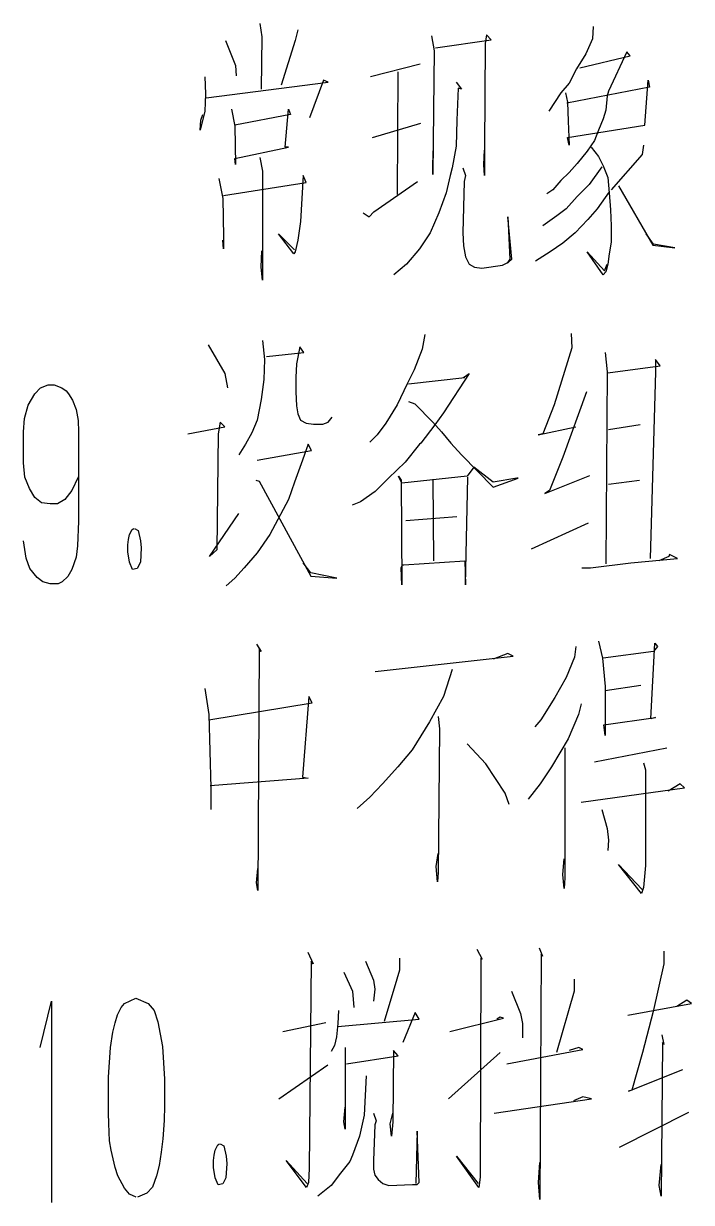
# Model space of a CAD drawing. Extents: x 0 to 8410, y 0 to 11890.
# Drawn here: x 6490.2 to 6620.3, y 10126.8 to 10356.6 of the extents above; entities that cross this region are included whole.
import ezdxf

# ---------------------------------------------------------------- set-up
doc = ezdxf.new("R2010")
doc.units = 0
doc.header["$MEASUREMENT"] = 0
doc.layers.add('6', color=7, linetype='Continuous')
doc.layers.add('8', color=7, linetype='Continuous')

# ---------------------------------------------------------------- blocks, each defined once
blk = doc.blocks.new('BLKENT759')
at = {"layer": '8', "color": 2, "linetype": 'Continuous'}
for p, q in [((6536.17, 10356.6), (6536.57, 10354)), ((6543.63, 10355.4), (6543.1, 10353.3)), ((6601.14, 10356), (6601.01, 10353.6)), ((6529.51, 10353.3), (6531.47, 10348.4)), ((6536.57, 10354), (6536.44, 10343.8)), ((6543.1, 10353.3), (6540.36, 10344.6)), ((6569.64, 10354.2), (6570.16, 10351.3)), ((6570.42, 10351.9), (6581.27, 10353.4)), ((6580.1, 10352.7), (6579.97, 10332.3)), ((6580.36, 10354.4), (6580.1, 10352.7)), ((6581.27, 10353.4), (6580.36, 10354.4)), ((6601.01, 10353.6), (6599.7, 10350.7)), ((6570.16, 10351.3), (6570.03, 10339.7)), ((6599.7, 10350.7), (6597.87, 10347.8)), ((6598.53, 10348), (6608.33, 10350.3)), ((6607.68, 10351.1), (6604.15, 10343.4)), ((6608.33, 10350.3), (6607.68, 10351.1)), ((6531.47, 10348.4), (6531.6, 10346.4)), ((6567.42, 10348.7), (6557.74, 10346.2)), ((6525.46, 10346.2), (6525.59, 10342.9)), ((6548.59, 10345.6), (6545.85, 10338.2)), ((6549.51, 10345.2), (6548.59, 10345.6)), ((6563.1, 10347.2), (6562.97, 10323.3)), ((6597.87, 10347.8), (6596.44, 10345)), ((6611.21, 10336.8), (6611.86, 10345.6)), ((6611.86, 10345.6), (6612.12, 10344.2)), ((6525.72, 10342.1), (6549.51, 10345.2)), ((6574.48, 10345.2), (6575.52, 10343.8)), ((6574.87, 10344), (6574.61, 10337.8)), ((6575.52, 10343.8), (6574.87, 10344)), ((6596.44, 10345), (6594.87, 10343.1)), ((6612.12, 10344.2), (6596.04, 10341.1)), ((6604.15, 10343.4), (6603.89, 10342.5)), ((6525.59, 10342.9), (6525.46, 10339.5)), ((6594.87, 10343.1), (6592.51, 10339.5)), ((6595.78, 10343.1), (6596.17, 10341.3)), ((6596.17, 10341.3), (6596.3, 10337.6)), ((6603.89, 10342.5), (6603.63, 10339.7)), ((6525.46, 10339.5), (6524.54, 10335.8)), ((6524.67, 10337.8), (6525.06, 10338.9)), ((6530.68, 10339.9), (6531.34, 10336.6)), ((6542.19, 10338.9), (6531.34, 10336.8)), ((6541.14, 10332.5), (6541.8, 10339.9)), ((6541.8, 10339.9), (6542.19, 10338.9)), ((6570.03, 10339.7), (6569.9, 10327.2)), ((6603.63, 10339.7), (6603.1, 10338)), ((6524.54, 10335.8), (6524.67, 10337.8)), ((6531.34, 10336.6), (6531.47, 10329.1)), ((6558.14, 10334.4), (6567.55, 10337.2)), ((6574.61, 10337.8), (6574.48, 10332.7)), ((6596.17, 10334.4), (6611.21, 10336.8)), ((6596.3, 10337.6), (6596.44, 10332.9)), ((6603.1, 10338), (6602.19, 10335.8)), ((6596.44, 10332.9), (6596.17, 10334.4)), ((6602.19, 10335.8), (6601.4, 10333.8)), ((6531.34, 10330.3), (6541.8, 10332.5)), ((6541.8, 10332.5), (6541.14, 10332.5)), ((6569.9, 10329.1), (6570.03, 10332.7)), ((6574.48, 10332.7), (6573.69, 10328.5)), ((6579.83, 10329.1), (6579.97, 10331.9)), ((6579.97, 10332.3), (6579.97, 10327)), ((6601.4, 10333.8), (6599.97, 10331.7)), ((6600.75, 10332.5), (6602.19, 10330.7)), ((6610.95, 10332.9), (6610.68, 10331.1)), ((6531.47, 10329.1), (6531.34, 10330.3)), ((6536.17, 10330.5), (6536.7, 10327.8)), ((6599.97, 10331.7), (6598, 10329.3)), ((6602.19, 10330.7), (6603.1, 10328.9)), ((6610.68, 10331.1), (6604.67, 10324.2)), ((6536.7, 10327.8), (6536.7, 10312.1)), ((6569.9, 10327.2), (6569.9, 10329.1)), ((6573.69, 10328.5), (6573.3, 10327)), ((6575.78, 10328.5), (6576.3, 10327)), ((6579.97, 10327), (6579.83, 10329.1)), ((6596.44, 10327.6), (6594.87, 10326)), ((6598, 10329.3), (6596.44, 10327.6)), ((6602.84, 10328.7), (6600.36, 10325.2)), ((6603.1, 10328.9), (6604.02, 10326.6)), ((6528.2, 10326.4), (6528.98, 10322.5)), ((6529.12, 10323.1), (6545.19, 10325.6)), ((6544.67, 10327), (6544.15, 10318)), ((6545.19, 10325.6), (6544.67, 10327)), ((6558.4, 10319.9), (6566.89, 10325.8)), ((6573.3, 10327), (6572.51, 10323.6)), ((6576.04, 10325.8), (6575.78, 10315.8)), ((6576.3, 10327), (6576.04, 10325.8)), ((6594.87, 10326), (6593.3, 10324.2)), ((6600.36, 10325.2), (6598, 10322.9)), ((6604.02, 10326.6), (6604.28, 10323.6)), ((6606.11, 10325), (6612.78, 10313.4)), ((6572.51, 10323.6), (6571.08, 10319.7)), ((6593.3, 10324.2), (6592.12, 10323.4)), ((6598, 10322.9), (6595.91, 10320.5)), ((6604.28, 10323.8), (6601.93, 10320.5)), ((6604.28, 10323.6), (6604.54, 10320.3)), ((6528.98, 10322.5), (6529.12, 10315)), ((6595.91, 10320.5), (6594.08, 10319.1)), ((6601.93, 10320.5), (6600.1, 10318.4)), ((6556.3, 10319.7), (6557.48, 10318.9)), ((6557.48, 10318.9), (6558.4, 10319.9)), ((6571.08, 10319.7), (6569.38, 10315.8)), ((6585.32, 10310.7), (6584.54, 10318.9)), ((6584.54, 10318.9), (6584.93, 10310.7)), ((6594.08, 10319.1), (6591.34, 10317.2)), ((6600.1, 10318.4), (6597.61, 10315.8)), ((6604.54, 10320.3), (6604.67, 10317.2)), ((6544.15, 10318), (6543.63, 10314.4)), ((6569.38, 10315.8), (6567.29, 10312.7)), ((6575.78, 10315.8), (6575.91, 10313.3)), ((6597.61, 10315.8), (6595.26, 10313.8)), ((6604.67, 10317.2), (6604.67, 10314)), ((6529.12, 10312.7), (6528.98, 10314.4)), ((6529.12, 10315), (6529.12, 10312.7)), ((6542.84, 10311.7), (6539.83, 10315.6)), ((6539.83, 10315.6), (6542.97, 10312.5)), ((6543.63, 10314.4), (6543.1, 10312.1)), ((6595.26, 10313.8), (6592.78, 10312.1)), ((6604.67, 10314), (6604.28, 10311.7)), ((6612.91, 10313.6), (6611.47, 10315.6)), ((6617.09, 10312.9), (6612.91, 10313.6)), ((6536.44, 10309.1), (6536.57, 10312.3)), ((6536.7, 10312.1), (6536.7, 10306.6)), ((6543.1, 10312.1), (6542.84, 10311.7)), ((6567.29, 10312.7), (6564.8, 10309.7)), ((6575.91, 10313.3), (6576.3, 10311.1)), ((6592.78, 10312.1), (6589.9, 10310.3)), ((6603.1, 10307.6), (6599.97, 10312.1)), ((6599.97, 10312.1), (6603.36, 10308.4)), ((6604.28, 10311.7), (6604.02, 10309.7)), ((6612.78, 10313.4), (6617.09, 10312.9)), ((6536.7, 10306.6), (6536.44, 10309.1)), ((6564.8, 10309.7), (6562.32, 10307.6)), ((6576.3, 10311.1), (6576.96, 10309.7)), ((6576.96, 10309.7), (6578, 10309.1)), ((6578, 10309.1), (6579.44, 10308.9)), ((6579.44, 10308.9), (6583.49, 10309.5)), ((6583.49, 10309.5), (6584.67, 10310.1)), ((6584.93, 10310.7), (6584.41, 10309.9)), ((6584.67, 10310.1), (6585.32, 10310.7)), ((6603.36, 10308.4), (6603.89, 10309.7)), ((6604.02, 10309.7), (6603.63, 10308.2)), ((6603.63, 10308.2), (6603.1, 10307.6)), ((6568.33, 10296), (6567.81, 10293.1)), ((6596.83, 10296.2), (6596.96, 10293.4)), ((6526.11, 10294), (6529.38, 10288.4)), ((6536.7, 10294.8), (6537.09, 10291.1)), ((6544.02, 10293.6), (6543.36, 10290.3)), ((6544.8, 10292.5), (6544.02, 10293.6)), ((6567.81, 10293.1), (6566.24, 10289.1)), ((6596.96, 10293.4), (6593.56, 10282.3)), ((6537.09, 10291.1), (6536.96, 10287.2)), ((6537.48, 10291.7), (6544.8, 10292.5)), ((6603.49, 10292.5), (6603.89, 10288.7)), ((6614.21, 10289.9), (6613.3, 10291.1)), ((6613.3, 10291.1), (6613.3, 10288.7)), ((6529.38, 10288.4), (6529.9, 10285.6)), ((6543.36, 10290.3), (6543.23, 10287.6)), ((6566.24, 10289.1), (6564.93, 10286.4)), ((6576.96, 10288.4), (6571.99, 10280.7)), ((6575.91, 10287.6), (6576.96, 10288.4)), ((6603.89, 10288.7), (6603.63, 10251.3)), ((6604.02, 10288.5), (6614.21, 10289.9)), ((6613.3, 10288.7), (6612.25, 10252.3)), ((6493.43, 10285.6), (6494.93, 10286.2)), ((6494.93, 10286.2), (6496.11, 10286.2)), ((6496.11, 10286.2), (6497.61, 10285.6)), ((6536.96, 10287.2), (6536.44, 10283.3)), ((6543.23, 10287.6), (6543.23, 10284.8)), ((6564.93, 10286.4), (6562.97, 10282.3)), ((6565.19, 10286.4), (6576.17, 10287.6)), ((6576.17, 10287.6), (6575.91, 10287.6)), ((6491.08, 10282.2), (6492.32, 10284.4)), ((6492.32, 10284.4), (6493.43, 10285.6)), ((6497.61, 10285.6), (6498.46, 10285)), ((6498.46, 10285), (6498.92, 10284.4)), ((6498.92, 10284.4), (6499.7, 10283.2)), ((6543.23, 10284.8), (6543.36, 10282.1)), ((6599.83, 10284.8), (6595.26, 10272.1)), ((6490.36, 10279.6), (6491.08, 10282.2)), ((6499.7, 10283.2), (6500.42, 10281.4)), ((6500.42, 10281.4), (6500.81, 10279.2)), ((6536.44, 10283.3), (6535.65, 10279.3)), ((6543.36, 10282.1), (6543.63, 10280.5)), ((6562.97, 10282.3), (6560.75, 10278.7)), ((6565.19, 10282.9), (6566.37, 10282.5)), ((6566.37, 10282.5), (6569.9, 10278.9)), ((6593.56, 10282.3), (6591.34, 10276.6)), ((6490.16, 10277), (6490.36, 10279.6)), ((6500.81, 10279.2), (6500.88, 10277)), ((6535.65, 10279.3), (6534.61, 10276.8)), ((6543.63, 10280.5), (6544.15, 10279.3)), ((6544.15, 10279.3), (6545.19, 10278.7)), ((6549.51, 10278.9), (6550.29, 10279.9)), ((6571.99, 10280.7), (6570.29, 10278.4)), ((6490.16, 10274.2), (6490.16, 10277)), ((6500.88, 10277), (6500.88, 10267.8)), ((6522.19, 10276.6), (6529.38, 10278)), ((6528.46, 10278.9), (6528.07, 10276.6)), ((6529.38, 10278), (6528.46, 10278.9)), ((6534.61, 10276.8), (6533.43, 10274.6)), ((6545.19, 10278.7), (6546.63, 10278.5)), ((6546.63, 10278.5), (6548.46, 10278.5)), ((6548.46, 10278.5), (6549.51, 10278.9)), ((6560.75, 10278.7), (6559.05, 10276.4)), ((6570.29, 10278.4), (6567.55, 10274.8)), ((6569.9, 10278.9), (6571.6, 10277)), ((6571.6, 10277), (6573.43, 10274.8)), ((6590.42, 10276.4), (6597.74, 10278)), ((6610.29, 10278.4), (6604.15, 10277.4)), ((6528.07, 10276.6), (6527.81, 10254)), ((6533.43, 10274.6), (6532.12, 10272.5)), ((6545.59, 10274.6), (6544.54, 10271.5)), ((6546.24, 10273.4), (6545.59, 10274.6)), ((6559.05, 10276.4), (6557.61, 10275)), ((6567.29, 10274.6), (6564.54, 10271.1)), ((6567.55, 10274.8), (6567.29, 10274.6)), ((6573.43, 10274.8), (6575.52, 10272.5)), ((6591.34, 10276.6), (6590.42, 10276.4)), ((6490.16, 10271), (6490.16, 10274.2)), ((6535.65, 10271.5), (6546.24, 10273.4)), ((6575.52, 10272.5), (6581.66, 10266.2)), ((6595.26, 10272.1), (6592.64, 10265.6)), ((6490.42, 10268.2), (6490.16, 10271)), ((6544.54, 10271.5), (6542.97, 10267.2)), ((6564.54, 10271.1), (6561.27, 10268)), ((6577.87, 10270.1), (6576.57, 10268.4)), ((6581.66, 10267.2), (6577.87, 10270.1)), ((6491.34, 10266), (6490.42, 10268.2)), ((6500.81, 10268.2), (6499.57, 10265.6)), ((6500.88, 10267.8), (6500.88, 10259.6)), ((6535.39, 10267.6), (6536.04, 10267.4)), ((6561.27, 10268), (6558.66, 10265.4)), ((6563.89, 10267), (6563.23, 10268.4)), ((6563.23, 10268.4), (6563.76, 10267.6)), ((6563.76, 10267.6), (6563.89, 10247.2)), ((6576.57, 10268.4), (6563.89, 10267)), ((6569.9, 10267.8), (6570.03, 10251.9)), ((6576.3, 10247.2), (6576.7, 10268.2)), ((6581.66, 10266.2), (6586.5, 10268)), ((6586.24, 10268), (6581.66, 10267.2)), ((6586.5, 10268), (6586.24, 10268)), ((6591.73, 10265), (6600.49, 10268.5)), ((6604.15, 10266.8), (6610.16, 10267.6)), ((6492.32, 10264.2), (6491.34, 10266)), ((6499.57, 10265.6), (6498.2, 10263.8)), ((6536.04, 10267.4), (6546.11, 10248.9)), ((6542.97, 10267.2), (6541.8, 10263.8)), ((6558.66, 10265.4), (6555.78, 10263.4)), ((6592.64, 10265.6), (6591.73, 10265)), ((6493.63, 10263.2), (6492.32, 10264.2)), ((6495.32, 10263), (6493.63, 10263.2)), ((6496.76, 10263), (6495.32, 10263)), ((6498.2, 10263.8), (6496.76, 10263)), ((6541.8, 10263.8), (6540.23, 10260.9)), ((6555.78, 10263.4), (6554.21, 10262.7)), ((6526.37, 10252.7), (6532.12, 10261.1)), ((6540.23, 10260.9), (6538.14, 10257)), ((6500.88, 10259.6), (6500.68, 10254.8)), ((6564.67, 10259.7), (6574.61, 10260.5)), ((6589.12, 10254.2), (6600.23, 10259.3)), ((6510.49, 10255), (6510.62, 10256)), ((6510.62, 10256), (6510.81, 10257)), ((6510.81, 10257), (6511.34, 10258)), ((6511.34, 10258), (6511.66, 10258.2)), ((6511.8, 10258.2), (6512.51, 10257.8)), ((6512.51, 10257.8), (6512.97, 10255.8)), ((6538.14, 10257), (6535.65, 10253.4)), ((6490.68, 10252.4), (6490.16, 10255.8)), ((6500.68, 10254.8), (6500.42, 10252.6)), ((6510.49, 10253.6), (6510.49, 10255)), ((6513.1, 10254.4), (6512.91, 10251.6)), ((6512.97, 10255.8), (6513.1, 10254.4)), ((6527.81, 10254), (6526.37, 10252.7)), ((6491.4, 10250.4), (6490.68, 10252.4)), ((6500.42, 10252.6), (6499.57, 10250.2)), ((6510.81, 10251.6), (6510.49, 10253.6)), ((6511.4, 10250.2), (6510.81, 10251.6)), ((6512.91, 10251.6), (6512.32, 10250.4)), ((6535.65, 10253.4), (6533.17, 10250.5)), ((6546.11, 10249.5), (6544.67, 10251.5)), ((6564.28, 10251.1), (6576.17, 10251.9)), ((6576.17, 10251.9), (6576.3, 10247.2)), ((6600.62, 10250.5), (6608.46, 10251.5)), ((6608.46, 10251.5), (6617.61, 10252.3)), ((6615.91, 10252.7), (6613.95, 10251.9)), ((6616.04, 10253.1), (6615.91, 10252.7)), ((6617.61, 10252.3), (6616.04, 10253.1)), ((6492.78, 10248.6), (6491.4, 10250.4)), ((6499.57, 10250.2), (6498.79, 10248.8)), ((6512.32, 10250.4), (6511.4, 10250.2)), ((6533.17, 10250.5), (6531.34, 10248.5)), ((6551.21, 10248.5), (6546.11, 10249.5)), ((6563.76, 10250.5), (6564.02, 10251.1)), ((6563.89, 10247.2), (6563.76, 10250.5)), ((6564.02, 10251.1), (6564.28, 10251.1)), ((6598.92, 10250.5), (6600.62, 10250.5)), ((6493.89, 10247.8), (6492.78, 10248.6)), ((6495.32, 10247.4), (6493.89, 10247.8)), ((6496.89, 10247.4), (6495.32, 10247.4)), ((6497.68, 10247.8), (6496.89, 10247.4)), ((6498.79, 10248.8), (6497.68, 10247.8)), ((6531.34, 10248.5), (6529.64, 10247)), ((6546.11, 10248.9), (6551.21, 10248.5)), ((6535.52, 10235.6), (6536.44, 10234.2)), ((6602.19, 10236.2), (6602.97, 10232.9)), ((6612.38, 10221.1), (6613.17, 10235.8)), ((6613.17, 10235.8), (6613.69, 10235.2)), ((6536.04, 10234.8), (6535.78, 10187.6)), ((6536.44, 10234.2), (6536.04, 10234.8)), ((6558.66, 10230.3), (6585.59, 10233.3)), ((6584.54, 10233.8), (6581.66, 10232.7)), ((6585.59, 10233.3), (6584.54, 10233.8)), ((6597.48, 10233.1), (6595.91, 10229.1)), ((6597.74, 10235.2), (6597.48, 10233.1)), ((6612.91, 10234.2), (6603.1, 10232.9)), ((6613.69, 10235.2), (6612.91, 10234.2)), ((6573.69, 10230.7), (6571.99, 10225.4)), ((6602.97, 10232.9), (6603.49, 10227.4)), ((6595.91, 10229.1), (6593.69, 10225.2)), ((6525.46, 10227), (6526.24, 10221.9)), ((6603.49, 10226.6), (6610.42, 10227.6)), ((6603.49, 10227.4), (6603.49, 10222.3)), ((6526.24, 10220.9), (6546.37, 10224.2)), ((6545.72, 10225.4), (6544.54, 10209.7)), ((6546.37, 10224.2), (6545.72, 10225.4)), ((6571.99, 10225.4), (6569.25, 10220.5)), ((6593.69, 10225.2), (6590.95, 10220.9)), ((6598.79, 10224), (6598.27, 10221.9)), ((6526.24, 10221.9), (6526.63, 10207.6)), ((6598.27, 10221.9), (6596.3, 10217.2)), ((6603.49, 10222.3), (6603.49, 10219.3)), ((6569.25, 10220.5), (6565.85, 10215)), ((6570.95, 10221.5), (6571.21, 10219.1)), ((6590.95, 10220.9), (6589.77, 10219.5)), ((6603.23, 10219.9), (6613.3, 10221.3)), ((6603.49, 10217.8), (6603.23, 10219.9)), ((6603.49, 10219.3), (6603.49, 10217.8)), ((6613.3, 10221.3), (6612.38, 10221.1)), ((6571.21, 10219.1), (6570.95, 10191.1)), ((6596.3, 10217.2), (6593.04, 10211.7)), ((6565.85, 10215), (6563.1, 10211.7)), ((6580.23, 10212.3), (6576.57, 10216.2)), ((6595.65, 10215.4), (6595.65, 10190.1)), ((6601.4, 10212.7), (6615.52, 10215.4)), ((6610.95, 10212.5), (6611.34, 10211.1)), ((6563.1, 10211.7), (6560.1, 10208.4)), ((6584.02, 10206.6), (6580.23, 10212.3)), ((6593.04, 10211.7), (6590.81, 10208.4)), ((6611.34, 10211.1), (6611.34, 10199.7)), ((6545.59, 10209.5), (6526.5, 10208)), ((6544.54, 10209.7), (6545.59, 10209.5)), ((6560.1, 10208.4), (6557.61, 10205.8)), ((6590.81, 10208.4), (6588.46, 10205.4)), ((6618.13, 10208.4), (6615.78, 10207)), ((6618.92, 10207.6), (6618.13, 10208.4)), ((6526.63, 10207.6), (6526.63, 10203.4)), ((6557.61, 10205.8), (6555.13, 10203.6)), ((6584.8, 10204.4), (6584.02, 10206.6)), ((6598.79, 10204.8), (6618.92, 10207.6)), ((6602.84, 10203.4), (6603.89, 10199.7)), ((6603.89, 10199.7), (6604.15, 10197.4)), ((6611.34, 10199.7), (6611.34, 10192.5)), ((6604.15, 10197.4), (6604.02, 10195.4)), ((6570.55, 10192.3), (6570.95, 10194.8)), ((6535.52, 10189.1), (6535.78, 10191.9)), ((6570.81, 10189.3), (6570.55, 10192.3)), ((6595.26, 10190.7), (6595.52, 10193.8)), ((6610.55, 10187), (6606.11, 10192.7)), ((6606.11, 10192.7), (6610.68, 10187.8)), ((6611.34, 10192.5), (6610.95, 10188.2)), ((6570.95, 10191.1), (6570.81, 10189.3)), ((6595.52, 10188), (6595.26, 10190.7)), ((6595.65, 10190.1), (6595.52, 10188)), ((6535.78, 10187.6), (6535.52, 10189.1)), ((6610.95, 10188.2), (6610.55, 10187)), ((6545.52, 10175.6), (6546.57, 10173.3)), ((6578.46, 10176.2), (6579.51, 10174.2)), ((6590.62, 10176.4), (6591.27, 10174.8)), ((6614.93, 10175.8), (6614.93, 10173.3)), ((6546.17, 10173.8), (6545.78, 10133.4)), ((6546.57, 10173.3), (6546.17, 10173.8)), ((6556.76, 10173.8), (6558.33, 10170.1)), ((6563.43, 10174.4), (6563.43, 10172.1)), ((6579.25, 10174.4), (6579.12, 10131.7)), ((6579.51, 10174.2), (6579.25, 10174.4)), ((6591.01, 10175.2), (6590.75, 10127.4)), ((6591.27, 10174.8), (6591.01, 10175.2)), ((6614.93, 10173.3), (6612.84, 10164)), ((6552.58, 10171.7), (6554.28, 10168)), ((6563.43, 10172.1), (6562.91, 10170.3)), ((6558.33, 10170.1), (6558.59, 10168.4)), ((6562.91, 10170.3), (6560.42, 10162.1)), ((6597.42, 10170.3), (6597.42, 10168)), ((6509.83, 10165.6), (6512.06, 10166.6)), ((6512.06, 10166.6), (6514.41, 10165.6)), ((6554.28, 10168), (6554.54, 10164.8)), ((6558.59, 10168.4), (6558.33, 10166)), ((6585.26, 10168), (6586.96, 10163.6)), ((6597.42, 10168), (6594.02, 10156)), ((6493.36, 10157), (6495.59, 10166)), ((6495.59, 10166), (6495.59, 10126.8)), ((6508.46, 10163.4), (6509.18, 10164.8)), ((6509.18, 10164.8), (6509.83, 10165.6)), ((6514.41, 10165.6), (6515.59, 10164.2)), ((6515.59, 10164.2), (6516.3, 10162)), ((6551.53, 10164.2), (6551.4, 10161.7)), ((6607.87, 10163.3), (6620.29, 10165.6)), ((6619.38, 10166.2), (6617.42, 10165)), ((6620.29, 10165.6), (6619.38, 10166.2)), ((6507.55, 10160), (6508, 10161.8)), ((6508, 10161.8), (6508.46, 10163.4)), ((6516.3, 10162), (6517.22, 10157.2)), ((6540.68, 10160.1), (6549.05, 10161.9)), ((6551.4, 10161.1), (6567.22, 10162.5)), ((6566.44, 10163.8), (6564.08, 10158)), ((6567.22, 10162.5), (6566.44, 10163.8)), ((6573.23, 10160.1), (6583.69, 10162.7)), ((6583.04, 10162.9), (6582.38, 10162.5)), ((6583.69, 10162.7), (6583.04, 10162.9)), ((6586.96, 10163.6), (6587.35, 10161.7)), ((6612.84, 10164), (6610.75, 10156)), ((6507.09, 10157), (6507.55, 10160)), ((6551.4, 10161.7), (6551.14, 10159.1)), ((6587.35, 10161.7), (6587.35, 10158.9)), ((6614.54, 10159.5), (6614.93, 10157.6)), ((6517.22, 10157.2), (6517.61, 10150.8)), ((6550.75, 10157.4), (6550.1, 10156.2)), ((6551.14, 10159.1), (6550.75, 10157.4)), ((6614.67, 10158), (6614.41, 10128)), ((6614.93, 10157.6), (6614.67, 10158)), ((6506.7, 10151.2), (6507.09, 10157)), ((6552.84, 10157), (6552.84, 10154)), ((6553.1, 10153.8), (6563.17, 10155.4)), ((6562.25, 10156.4), (6562.12, 10142.5)), ((6563.17, 10155.4), (6562.25, 10156.4)), ((6572.97, 10147), (6583.04, 10156)), ((6584.34, 10153.8), (6599.12, 10156.6)), ((6598.33, 10157), (6596.5, 10156.4)), ((6599.12, 10156.6), (6598.33, 10157)), ((6610.75, 10156), (6608.66, 10148.7)), ((6539.9, 10147), (6549.44, 10153.6)), ((6552.84, 10154), (6552.84, 10141.1)), ((6608, 10148.5), (6618.59, 10152.7)), ((6506.7, 10144.2), (6506.7, 10151.2)), ((6517.61, 10150.8), (6517.61, 10145.6)), ((6556.89, 10151.5), (6556.5, 10143.8)), ((6608.66, 10148.7), (6608, 10148.5)), ((6581.86, 10144.2), (6600.82, 10147)), ((6599.12, 10147.4), (6597.29, 10146.6)), ((6600.82, 10147), (6599.12, 10147.4)), ((6506.76, 10142.2), (6506.7, 10144.2)), ((6517.61, 10145.6), (6517.55, 10142.8)), ((6552.58, 10142.5), (6552.84, 10145.4)), ((6556.5, 10143.8), (6555.59, 10139.7)), ((6558.33, 10144.2), (6558.85, 10142.7)), ((6561.6, 10142.1), (6562.12, 10144.2)), ((6606.3, 10137.6), (6619.77, 10144.4)), ((6506.89, 10138.8), (6506.76, 10142.2)), ((6517.55, 10142.8), (6517.29, 10139.2)), ((6552.84, 10141.1), (6552.58, 10142.5)), ((6558.59, 10141.9), (6558.33, 10135)), ((6558.85, 10142.7), (6558.59, 10141.9)), ((6561.86, 10139.7), (6561.6, 10142.1)), ((6562.12, 10142.5), (6561.86, 10139.7)), ((6507.22, 10137), (6506.89, 10138.8)), ((6517.29, 10139.2), (6516.96, 10136.6)), ((6555.59, 10139.7), (6554.28, 10136)), ((6566.83, 10140.7), (6566.57, 10130.5)), ((6567.22, 10130.7), (6566.83, 10140.7)), ((6508, 10133.6), (6507.22, 10137)), ((6516.96, 10136.6), (6516.57, 10134)), ((6527.29, 10136), (6527.48, 10137)), ((6527.48, 10137), (6528, 10138)), ((6528, 10138), (6528.33, 10138.2)), ((6528.46, 10138.2), (6529.18, 10137.8)), ((6529.18, 10137.8), (6529.64, 10135.8)), ((6527.16, 10135), (6527.29, 10136)), ((6527.16, 10133.6), (6527.16, 10135)), ((6529.77, 10134.4), (6529.57, 10131.6)), ((6529.64, 10135.8), (6529.77, 10134.4)), ((6545.26, 10129.7), (6541.34, 10135)), ((6541.34, 10135), (6545.39, 10130.5)), ((6553.76, 10134.8), (6551.93, 10132.5)), ((6554.28, 10136), (6553.76, 10134.8)), ((6558.33, 10135), (6558.33, 10133.3)), ((6578.85, 10129.7), (6574.54, 10135.8)), ((6574.54, 10135.8), (6578.72, 10130.5)), ((6590.49, 10130.7), (6590.75, 10134.6)), ((6614.02, 10130.1), (6614.41, 10134.2)), ((6508.53, 10132), (6508, 10133.6)), ((6509.83, 10129.6), (6508.53, 10132)), ((6516.04, 10132), (6515.26, 10129.8)), ((6516.57, 10134), (6516.04, 10132)), ((6527.48, 10131.6), (6527.16, 10133.6)), ((6545.78, 10133.4), (6545.65, 10130.7)), ((6551.93, 10132.5), (6550.1, 10130.1)), ((6558.33, 10133.3), (6558.59, 10132.1)), ((6558.59, 10132.1), (6559.25, 10131.3)), ((6510.81, 10128.4), (6509.83, 10129.6)), ((6515.26, 10129.8), (6514.15, 10128.6)), ((6528.07, 10130.2), (6527.48, 10131.6)), ((6528.98, 10130.4), (6528.07, 10130.2)), ((6529.57, 10131.6), (6528.98, 10130.4)), ((6545.65, 10130.7), (6545.26, 10129.7)), ((6550.1, 10130.1), (6547.48, 10128)), ((6559.25, 10131.3), (6560.16, 10130.5)), ((6560.16, 10130.5), (6561.34, 10130.1)), ((6561.34, 10130.1), (6565.91, 10130.3)), ((6565.91, 10130.3), (6566.83, 10130.3)), ((6566.83, 10130.3), (6567.22, 10130.7)), ((6579.12, 10131.7), (6578.85, 10129.7)), ((6590.75, 10127.4), (6590.49, 10130.7)), ((6614.41, 10128), (6614.02, 10130.1)), ((6512.12, 10127.8), (6510.81, 10128.4)), ((6514.15, 10128.6), (6512.38, 10127.8))]:
    blk.add_line(p, q, dxfattribs=at)

msp = doc.modelspace()

# ---------------------------------------------------------------- block references
at = {"layer": '6'}
msp.add_blockref('BLKENT759', (0, 0), dxfattribs=at)

doc.saveas('drawing.dxf')
